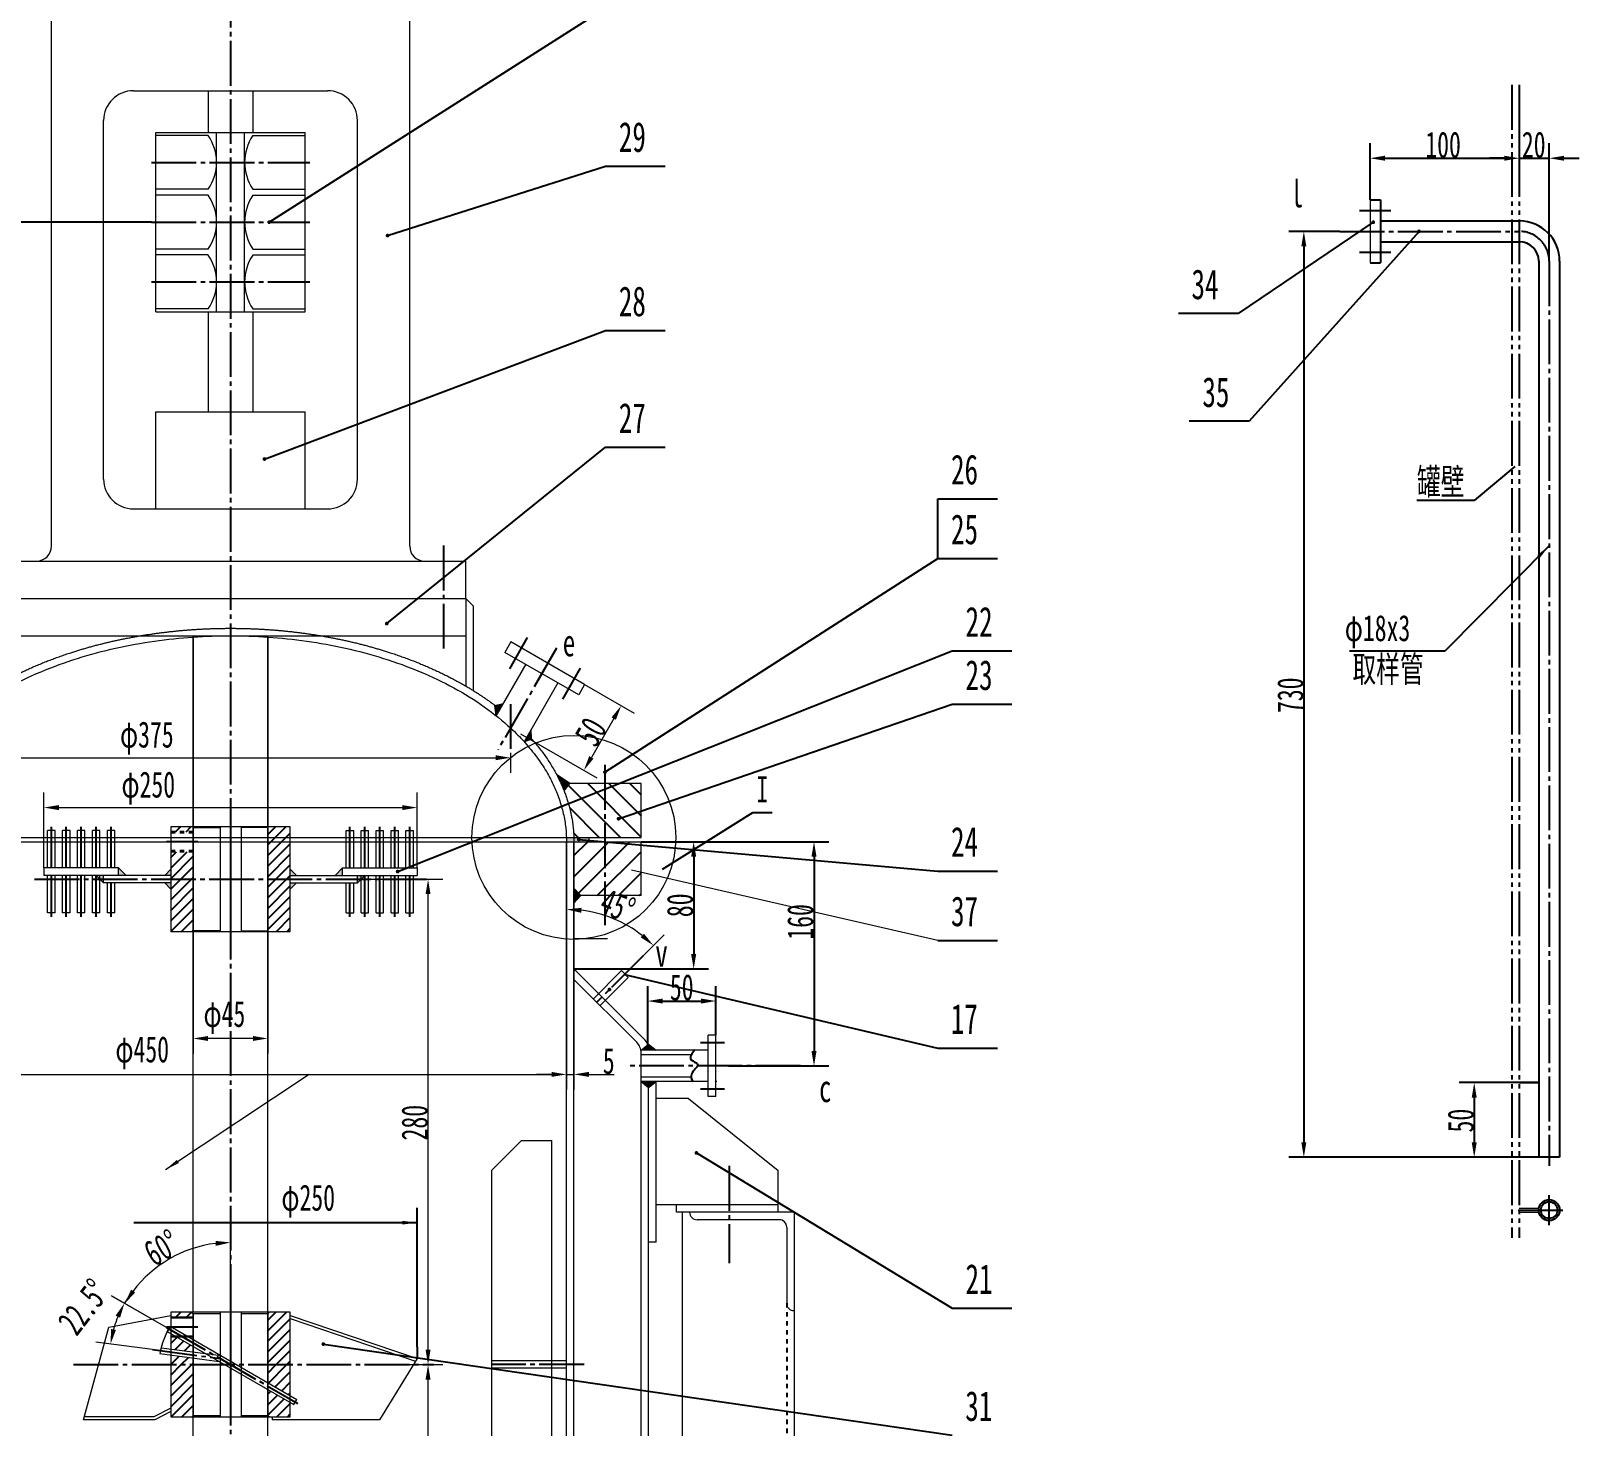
# Model space of a CAD drawing. Header units: millimetres. Extents: x 8887 to 11857, y -2175 to 2030.
# Drawn here: x 9810 to 10847, y 125 to 1059 of the extents above; entities that cross this region are included whole.
import ezdxf

# ---------------------------------------------------------------- set-up
doc = ezdxf.new("R2010")
doc.units = ezdxf.units.MM
for name, pattern in [('EB_DASH', [6, 3, -3]), ('EB_DASHDOT', [39, 30, -3, 3, -3]), ('EB_DASHDOTDOT', [45, 30, -3, 3, -3, 3, -3])]:
    doc.linetypes.add(name, pattern=pattern)
doc.layers.get('0').update_dxf_attribs({"lineweight": 0})
doc.layers.get('Defpoints').update_dxf_attribs({"lineweight": 0})
for name, color, linetype, lineweight in [('CAXA0', 7, 'Continuous', 70), ('CAXA4', 3, 'Continuous', 25), ('CAXAEB0', 7, 'Continuous', 70), ('CAXA中心线层', 1, 'EB_DASHDOT', 25), ('CAXA尺寸线层', 3, 'Continuous', 18), ('CAXA细实线层', 7, 'Continuous', 18), ('CAXA虚线层', 6, 'EB_DASH', 25)]:
    doc.layers.add(name, color=color, linetype=linetype, lineweight=lineweight)
doc.styles.add('UserTxtStyle6', font='SIMFANG.TTF', dxfattribs={"width": 0.667})
doc.styles.add('标准', font='SIMFANG.TTF', dxfattribs={"width": 0.667})
doc.dimstyles.new('标准', dxfattribs={"dimscale": 5, "dimtxt": 3.5, "dimasz": 2, "dimexe": 2, "dimexo": 0, "dimgap": 0.065, "dimtad": 1, "dimdec": 1, "dimdsep": 46, "dimtxsty": '标准', "dimcen": 0, "dimdle": 3, "dimadec": 4, "dimazin": 2, "dimtfac": 1, "dimtdec": 3, "dimtmove": 0, "dimatfit": 3, "dimldrblk": 'NONE', "dimfxl": 0, "dimtolj": 1, "dimtzin": 0, "dimarcsym": 0})

# ---------------------------------------------------------------- blocks, each defined once
blk = doc.blocks.new('*D163')
at = {"layer": 'CAXA4', "color": 0, "linetype": 'Continuous', "lineweight": -2}
for p, q in [((10223.3, 380), (10223.3, 419.4)), ((10268.8, 386.5), (10268.8, 419.4)), ((10233.3, 409.4), (10258.8, 409.4))]:
    blk.add_line(p, q, dxfattribs=at)
at = {"layer": 'CAXA4', "color": 0, "linetype": 'Continuous'}
for points in [[(10233.3, 411.1), (10233.3, 407.7), (10223.3, 409.4)], [(10258.8, 411.1), (10258.8, 407.7), (10268.8, 409.4)]]:
    blk.add_solid(points, dxfattribs=at)
at = {"layer": 'Defpoints', "color": 0, "linetype": 'Continuous'}
for p in [(10268.8, 409.4), (10268.8, 386.5), (10223.3, 380)]:
    blk.add_point(p, dxfattribs=at)
at = {"layer": 'CAXA4', "color": 0, "linetype": 'Continuous', "lineweight": 18, "insert": (10246, 418.5), "char_height": 17.5, "attachment_point": 5, "style": '标准'}
blk.add_mtext('\\A1;\\fFangSong_GB2312;50', dxfattribs=at)
blk = doc.blocks.new('_None')
blk = doc.blocks.new('*D164')
at = {"layer": 'CAXA4', "color": 0, "linetype": 'Continuous', "lineweight": -2}
for p, q in [((10218.8, 516), (10344.6, 516)), ((10334.6, 506), (10334.6, 376)), ((10277.4, 366), (10344.6, 366))]:
    blk.add_line(p, q, dxfattribs=at)
at = {"layer": 'CAXA4', "color": 0, "linetype": 'Continuous'}
for points in [[(10332.9, 506), (10336.3, 506), (10334.6, 516)], [(10332.9, 376), (10336.3, 376), (10334.6, 366)]]:
    blk.add_solid(points, dxfattribs=at)
at = {"layer": 'Defpoints', "color": 0, "linetype": 'Continuous'}
for p in [(10218.8, 516), (10277.4, 366), (10334.6, 366)]:
    blk.add_point(p, dxfattribs=at)
at = {"layer": 'CAXA4', "color": 0, "linetype": 'Continuous', "lineweight": 18, "insert": (10325.5, 462.4), "char_height": 17.5, "attachment_point": 5, "rotation": 90, "style": '标准'}
blk.add_mtext('\\A1;{\\fFangSong_GB2312|b0|i0|c134|p49;160}', dxfattribs=at)
blk = doc.blocks.new('*D165')
at = {"layer": 'CAXA4', "color": 0, "linetype": 'Continuous', "lineweight": -2}
for p, q in [((10218.8, 516), (10264, 516)), ((10254, 506), (10254, 440.9)), ((10173.8, 430.9), (10264, 430.9))]:
    blk.add_line(p, q, dxfattribs=at)
at = {"layer": 'CAXA4', "color": 0, "linetype": 'Continuous'}
for points in [[(10252.3, 506), (10255.7, 506), (10254, 516)], [(10252.3, 440.9), (10255.7, 440.9), (10254, 430.9)]]:
    blk.add_solid(points, dxfattribs=at)
at = {"layer": 'Defpoints', "color": 0, "linetype": 'Continuous'}
for p in [(10218.8, 516), (10173.8, 430.9), (10254, 430.9)]:
    blk.add_point(p, dxfattribs=at)
at = {"layer": 'CAXA4', "color": 0, "linetype": 'Continuous', "lineweight": 18, "insert": (10244.9, 473.5), "char_height": 17.5, "attachment_point": 5, "rotation": 90, "style": '标准'}
blk.add_mtext('\\A1;{\\fFangSong_GB2312|b0|i0|c134|p49;80}', dxfattribs=at)

msp = doc.modelspace()

# ---------------------------------------------------------------- hatches: boundary and pattern name
at = {"layer": 'CAXA0', "linetype": 'Continuous', "lineweight": 25}
msp.add_hatch(color=0, dxfattribs=at).paths.add_polyline_path([(10198.83, 417.14), (10198.82, 417.33), (10198.77, 417.53), (10198.7, 417.71), (10198.59, 417.87), (10198.47, 418.02), (10198.32, 418.15), (10198.15, 418.25), (10197.97, 418.33), (10197.78, 418.37), (10197.58, 418.39), (10197.39, 418.37), (10197.2, 418.33), (10197.02, 418.25), (10196.85, 418.15), (10196.7, 418.02), (10196.57, 417.87), (10196.47, 417.71), (10196.39, 417.53), (10196.35, 417.33), (10196.33, 417.14), (10196.35, 416.94), (10196.39, 416.75), (10196.47, 416.57), (10196.57, 416.4), (10196.7, 416.26), (10196.85, 416.13), (10197.02, 416.03), (10197.2, 415.95), (10197.39, 415.9), (10197.58, 415.89), (10197.78, 415.9), (10197.97, 415.95), (10198.15, 416.03), (10198.32, 416.13), (10198.47, 416.26), (10198.59, 416.4), (10198.7, 416.57), (10198.77, 416.75), (10198.82, 416.94)], flags=0)
at = {"layer": 'CAXAEB0', "linetype": 'Continuous', "lineweight": 25}
for color, points in [(0, [(9970.93, 930.93), (9970.91, 931.13), (9970.87, 931.32), (9970.79, 931.5), (9970.69, 931.67), (9970.56, 931.81), (9970.41, 931.94), (9970.24, 932.04), (9970.06, 932.12), (9969.87, 932.17), (9969.68, 932.18), (9969.48, 932.17), (9969.29, 932.12), (9969.11, 932.04), (9968.94, 931.94), (9968.79, 931.81), (9968.66, 931.67), (9968.56, 931.5), (9968.49, 931.32), (9968.44, 931.13), (9968.43, 930.93), (9968.44, 930.73), (9968.49, 930.54), (9968.56, 930.36), (9968.66, 930.2), (9968.79, 930.05), (9968.94, 929.92), (9969.11, 929.82), (9969.29, 929.74), (9969.48, 929.7), (9969.68, 929.68), (9969.87, 929.7), (9970.06, 929.74), (9970.24, 929.82), (9970.41, 929.92), (9970.56, 930.05), (9970.69, 930.2), (9970.79, 930.36), (9970.87, 930.54), (9970.91, 930.73)]), (0, [(10050.23, 921.92), (10050.22, 922.12), (10050.17, 922.31), (10050.1, 922.49), (10049.99, 922.66), (10049.87, 922.81), (10049.72, 922.94), (10049.55, 923.04), (10049.37, 923.11), (10049.18, 923.16), (10048.98, 923.17), (10048.79, 923.16), (10048.6, 923.11), (10048.41, 923.04), (10048.25, 922.94), (10048.1, 922.81), (10047.97, 922.66), (10047.87, 922.49), (10047.79, 922.31), (10047.75, 922.12), (10047.73, 921.92), (10047.75, 921.73), (10047.79, 921.54), (10047.87, 921.36), (10047.97, 921.19), (10048.1, 921.04), (10048.25, 920.91), (10048.41, 920.81), (10048.6, 920.74), (10048.79, 920.69), (10048.98, 920.67), (10049.18, 920.69), (10049.37, 920.74), (10049.55, 920.81), (10049.72, 920.91), (10049.87, 921.04), (10049.99, 921.19), (10050.1, 921.36), (10050.17, 921.54), (10050.22, 921.73)]), (0, [(10710.43, 930.89), (10710.42, 931.08), (10710.37, 931.27), (10710.3, 931.45), (10710.19, 931.62), (10710.07, 931.77), (10709.92, 931.9), (10709.75, 932), (10709.57, 932.07), (10709.38, 932.12), (10709.18, 932.14), (10708.99, 932.12), (10708.8, 932.07), (10708.62, 932), (10708.45, 931.9), (10708.3, 931.77), (10708.17, 931.62), (10708.07, 931.45), (10707.99, 931.27), (10707.95, 931.08), (10707.93, 930.89), (10707.95, 930.69), (10707.99, 930.5), (10708.07, 930.32), (10708.17, 930.15), (10708.3, 930), (10708.45, 929.87), (10708.62, 929.77), (10708.8, 929.7), (10708.99, 929.65), (10709.18, 929.64), (10709.38, 929.65), (10709.57, 929.7), (10709.75, 929.77), (10709.92, 929.87), (10710.07, 930), (10710.19, 930.15), (10710.3, 930.32), (10710.37, 930.5), (10710.42, 930.69)]), (0, [(10741.08, 924.77), (10741.06, 924.97), (10741.02, 925.16), (10740.94, 925.34), (10740.84, 925.51), (10740.71, 925.66), (10740.56, 925.78), (10740.4, 925.88), (10740.22, 925.96), (10740.03, 926.01), (10739.83, 926.02), (10739.63, 926.01), (10739.44, 925.96), (10739.26, 925.88), (10739.09, 925.78), (10738.95, 925.66), (10738.82, 925.51), (10738.72, 925.34), (10738.64, 925.16), (10738.59, 924.97), (10738.58, 924.77), (10738.59, 924.58), (10738.64, 924.38), (10738.72, 924.2), (10738.82, 924.04), (10738.95, 923.89), (10739.09, 923.76), (10739.26, 923.66), (10739.44, 923.58), (10739.63, 923.54), (10739.83, 923.52), (10740.03, 923.54), (10740.22, 923.58), (10740.4, 923.66), (10740.56, 923.76), (10740.71, 923.89), (10740.84, 924.04), (10740.94, 924.2), (10741.02, 924.38), (10741.06, 924.58)]), (0, [(9967.76, 772.32), (9967.74, 772.52), (9967.7, 772.71), (9967.62, 772.89), (9967.52, 773.06), (9967.39, 773.21), (9967.24, 773.34), (9967.08, 773.44), (9966.9, 773.51), (9966.71, 773.56), (9966.51, 773.57), (9966.31, 773.56), (9966.12, 773.51), (9965.94, 773.44), (9965.77, 773.34), (9965.63, 773.21), (9965.5, 773.06), (9965.4, 772.89), (9965.32, 772.71), (9965.27, 772.52), (9965.26, 772.32), (9965.27, 772.13), (9965.32, 771.94), (9965.4, 771.76), (9965.5, 771.59), (9965.63, 771.44), (9965.77, 771.31), (9965.94, 771.21), (9966.12, 771.13), (9966.31, 771.09), (9966.51, 771.07), (9966.71, 771.09), (9966.9, 771.13), (9967.08, 771.21), (9967.24, 771.31), (9967.39, 771.44), (9967.52, 771.59), (9967.62, 771.76), (9967.7, 771.94), (9967.74, 772.13)]), (0, [(10049.69, 662.14), (10049.68, 662.33), (10049.63, 662.52), (10049.55, 662.7), (10049.45, 662.87), (10049.32, 663.02), (10049.18, 663.15), (10049.01, 663.25), (10048.83, 663.33), (10048.64, 663.37), (10048.44, 663.39), (10048.25, 663.37), (10048.05, 663.33), (10047.87, 663.25), (10047.71, 663.15), (10047.56, 663.02), (10047.43, 662.87), (10047.33, 662.7), (10047.25, 662.52), (10047.21, 662.33), (10047.19, 662.14), (10047.21, 661.94), (10047.25, 661.75), (10047.33, 661.57), (10047.43, 661.4), (10047.56, 661.25), (10047.71, 661.13), (10047.87, 661.02), (10048.05, 660.95), (10048.25, 660.9), (10048.44, 660.89), (10048.64, 660.9), (10048.83, 660.95), (10049.01, 661.02), (10049.18, 661.13), (10049.32, 661.25), (10049.45, 661.4), (10049.55, 661.57), (10049.63, 661.75), (10049.68, 661.94)]), (256, [(10121.64, 600.52), (10120.9, 607.4), (10124.17, 604.89)]), (256, [(10143.05, 587.6), (10145.42, 584.99), (10145.09, 591.13)]), (256, [(10145.42, 584.99), (10140.43, 583.06), (10143.05, 587.6)]), (0, [(10195.83, 562.65), (10195.82, 562.85), (10195.77, 563.04), (10195.7, 563.22), (10195.6, 563.39), (10195.47, 563.53), (10195.32, 563.66), (10195.15, 563.76), (10194.97, 563.84), (10194.78, 563.89), (10194.58, 563.9), (10194.39, 563.89), (10194.2, 563.84), (10194.02, 563.76), (10193.85, 563.66), (10193.7, 563.53), (10193.57, 563.39), (10193.47, 563.22), (10193.4, 563.04), (10193.35, 562.85), (10193.33, 562.65), (10193.35, 562.46), (10193.4, 562.26), (10193.47, 562.08), (10193.57, 561.92), (10193.7, 561.77), (10193.85, 561.64), (10194.02, 561.54), (10194.2, 561.46), (10194.39, 561.42), (10194.58, 561.4), (10194.78, 561.42), (10194.97, 561.46), (10195.15, 561.54), (10195.32, 561.64), (10195.47, 561.77), (10195.6, 561.92), (10195.7, 562.08), (10195.77, 562.26), (10195.82, 562.46)]), (0, [(10204.94, 531.49), (10204.93, 531.69), (10204.88, 531.88), (10204.81, 532.06), (10204.7, 532.23), (10204.58, 532.38), (10204.43, 532.5), (10204.26, 532.61), (10204.08, 532.68), (10203.89, 532.73), (10203.69, 532.74), (10203.5, 532.73), (10203.31, 532.68), (10203.13, 532.61), (10202.96, 532.5), (10202.81, 532.38), (10202.68, 532.23), (10202.58, 532.06), (10202.5, 531.88), (10202.46, 531.69), (10202.44, 531.49), (10202.46, 531.3), (10202.5, 531.11), (10202.58, 530.93), (10202.68, 530.76), (10202.81, 530.61), (10202.96, 530.48), (10203.13, 530.38), (10203.31, 530.3), (10203.5, 530.26), (10203.69, 530.24), (10203.89, 530.26), (10204.08, 530.3), (10204.26, 530.38), (10204.43, 530.48), (10204.58, 530.61), (10204.7, 530.76), (10204.81, 530.93), (10204.88, 531.11), (10204.93, 531.3)]), (256, [(10183.81, 515.98), (10173.81, 515.98), (10168.97, 515.98), (10168.96, 516), (10168.95, 516.03), (10168.94, 516.06), (10168.92, 516.08), (10168.89, 516.1), (10168.87, 516.11), (10168.84, 516.12), (10168.81, 516.12), (10168.76, 518.81), (10168.78, 518.82), (10168.8, 518.84), (10168.82, 518.86), (10168.83, 518.88), (10168.84, 518.9), (10168.85, 518.92), (10168.85, 518.95), (10168.85, 518.98), (10173.76, 518.98), (10183.81, 518.98)]), (0, [(10178.3, 517.63), (10178.29, 517.82), (10178.24, 518.01), (10178.17, 518.2), (10178.07, 518.36), (10177.94, 518.51), (10177.79, 518.64), (10177.62, 518.74), (10177.44, 518.82), (10177.25, 518.86), (10177.05, 518.88), (10176.86, 518.86), (10176.67, 518.82), (10176.49, 518.74), (10176.32, 518.64), (10176.17, 518.51), (10176.04, 518.36), (10175.94, 518.2), (10175.87, 518.01), (10175.82, 517.82), (10175.8, 517.63), (10175.82, 517.43), (10175.87, 517.24), (10175.94, 517.06), (10176.04, 516.89), (10176.17, 516.74), (10176.32, 516.62), (10176.49, 516.51), (10176.67, 516.44), (10176.86, 516.39), (10177.05, 516.38), (10177.25, 516.39), (10177.44, 516.44), (10177.62, 516.51), (10177.79, 516.62), (10177.94, 516.74), (10178.07, 516.89), (10178.17, 517.06), (10178.24, 517.24), (10178.29, 517.43)]), (0, [(10056.99, 496.1), (10056.97, 496.3), (10056.93, 496.49), (10056.85, 496.67), (10056.75, 496.84), (10056.62, 496.99), (10056.47, 497.11), (10056.31, 497.22), (10056.12, 497.29), (10055.93, 497.34), (10055.74, 497.35), (10055.54, 497.34), (10055.35, 497.29), (10055.17, 497.22), (10055, 497.11), (10054.85, 496.99), (10054.73, 496.84), (10054.62, 496.67), (10054.55, 496.49), (10054.5, 496.3), (10054.49, 496.1), (10054.5, 495.91), (10054.55, 495.72), (10054.62, 495.53), (10054.73, 495.37), (10054.85, 495.22), (10055, 495.09), (10055.17, 494.99), (10055.35, 494.91), (10055.54, 494.87), (10055.74, 494.85), (10055.93, 494.87), (10056.12, 494.91), (10056.31, 494.99), (10056.47, 495.09), (10056.62, 495.22), (10056.75, 495.37), (10056.85, 495.53), (10056.93, 495.72), (10056.97, 495.91)]), (0, [(9900.17, 296.46), (9907.82, 303.02), (9909.2, 300.93)]), (0, [(10257.12, 307.72), (10257.1, 307.92), (10257.06, 308.11), (10256.98, 308.29), (10256.88, 308.46), (10256.75, 308.61), (10256.6, 308.73), (10256.44, 308.84), (10256.25, 308.91), (10256.06, 308.96), (10255.87, 308.97), (10255.67, 308.96), (10255.48, 308.91), (10255.3, 308.84), (10255.13, 308.73), (10254.98, 308.61), (10254.86, 308.46), (10254.75, 308.29), (10254.68, 308.11), (10254.63, 307.92), (10254.62, 307.72), (10254.63, 307.53), (10254.68, 307.34), (10254.75, 307.16), (10254.86, 306.99), (10254.98, 306.84), (10255.13, 306.71), (10255.3, 306.61), (10255.48, 306.53), (10255.67, 306.49), (10255.87, 306.47), (10256.06, 306.49), (10256.25, 306.53), (10256.44, 306.61), (10256.6, 306.71), (10256.75, 306.84), (10256.88, 306.99), (10256.98, 307.16), (10257.06, 307.34), (10257.1, 307.53)]), (0, [(10007.21, 179.72), (10007.2, 179.92), (10007.15, 180.11), (10007.08, 180.29), (10006.97, 180.46), (10006.85, 180.61), (10006.7, 180.73), (10006.53, 180.84), (10006.35, 180.91), (10006.16, 180.96), (10005.96, 180.97), (10005.77, 180.96), (10005.58, 180.91), (10005.4, 180.84), (10005.23, 180.73), (10005.08, 180.61), (10004.95, 180.46), (10004.85, 180.29), (10004.77, 180.11), (10004.73, 179.92), (10004.71, 179.72), (10004.73, 179.53), (10004.77, 179.34), (10004.85, 179.16), (10004.95, 178.99), (10005.08, 178.84), (10005.23, 178.71), (10005.4, 178.61), (10005.58, 178.53), (10005.77, 178.49), (10005.96, 178.47), (10006.16, 178.49), (10006.35, 178.53), (10006.53, 178.61), (10006.7, 178.71), (10006.85, 178.84), (10006.97, 178.99), (10007.08, 179.16), (10007.15, 179.34), (10007.2, 179.53)])]:
    msp.add_hatch(color=color, dxfattribs=at).paths.add_polyline_path(points, flags=0)
h = msp.add_hatch(color=256, dxfattribs=at)
h.paths.add_polyline_path([(10120.9, 607.4), (10124.17, 604.89), (10126.31, 608.6)], flags=0)
h.paths.add_polyline_path([(10121.64, 600.52), (10120.9, 607.4), (10124.17, 604.89)], flags=0)
h = msp.add_hatch(color=256, dxfattribs=at)
h.paths.add_polyline_path([(10171.16, 554.98), (10165.15, 554.98), (10164.66, 556.06), (10162.13, 561.13)], flags=0)
h.paths.add_polyline_path([(10165.15, 554.98), (10167.22, 550.08), (10171.16, 554.98)], flags=0)
h = msp.add_hatch(color=256, dxfattribs=at)
h.paths.add_polyline_path([(9873.81, 493.51), (9868.81, 493.51), (9868.81, 498.51)], flags=0)
h.paths.add_polyline_path([(9858.81, 488.51), (9856.31, 491.01), (9858.81, 491.01)], flags=0)
h.paths.add_polyline_path([(9858.81, 491.01), (9856.31, 491.01), (9856.31, 493.51), (9858.81, 493.51)], flags=0)
h.paths.add_polyline_path([(9856.31, 491.01), (9853.81, 493.51), (9856.31, 493.51)], flags=0)
h = msp.add_hatch(color=256, dxfattribs=at)
h.paths.add_polyline_path([(10013.81, 493.51), (10018.81, 493.51), (10018.81, 498.51)], flags=0)
h.paths.add_polyline_path([(10028.81, 488.51), (10031.31, 491.01), (10028.81, 491.01)], flags=0)
h.paths.add_polyline_path([(10028.81, 491.01), (10031.31, 491.01), (10031.31, 493.51), (10028.81, 493.51)], flags=0)
h.paths.add_polyline_path([(10031.31, 491.01), (10033.81, 493.51), (10031.31, 493.51)], flags=0)
h = msp.add_hatch(color=256, dxfattribs=at)
h.paths.add_polyline_path([(9903.81, 493.51), (9899.71, 493.51), (9903.81, 497.61)], flags=0)
h.paths.add_polyline_path([(9903.81, 484.42), (9899.71, 488.51), (9903.81, 488.51)], flags=0)
h = msp.add_hatch(color=256, dxfattribs=at)
h.paths.add_polyline_path([(9983.81, 493.51), (9987.9, 493.51), (9983.81, 497.61)], flags=0)
h.paths.add_polyline_path([(9983.81, 484.42), (9987.9, 488.51), (9983.81, 488.51)], flags=0)
h = msp.add_hatch(color=256, dxfattribs=at)
h.paths.add_polyline_path([(10178.38, 479.98), (10173.81, 479.98), (10173.81, 484.92)], flags=0)
h.paths.add_polyline_path([(10173.81, 475.03), (10173.81, 479.98), (10178.38, 479.98)], flags=0)
h = msp.add_hatch(color=256, dxfattribs=at)
h.paths.add_polyline_path([(10218.81, 376.48), (10223.81, 376.48), (10223.81, 380.42)], flags=0)
h.paths.add_polyline_path([(10223.81, 376.48), (10228.81, 376.48), (10223.81, 380.42)], flags=0)
h = msp.add_hatch(color=256, dxfattribs=at)
h.paths.add_polyline_path([(10218.81, 355.48), (10223.81, 355.48), (10223.81, 351.53)], flags=0)
h.paths.add_polyline_path([(10223.81, 355.48), (10228.81, 355.48), (10223.81, 351.53)], flags=0)
at = {"layer": 'CAXA尺寸线层', "linetype": 'Continuous', "lineweight": 25}
for points in [[(10827.02, 714.25), (10819.09, 708.03), (10820.86, 706.27)], [(10068.82, 260.99), (10058.82, 262.24), (10058.82, 259.74)]]:
    msp.add_hatch(color=0, dxfattribs=at).paths.add_polyline_path(points, flags=0)

# ---------------------------------------------------------------- linework, layer by layer
msp.add_line((10417.45, 449.96), (10212.44, 496.99))
at = {"layer": 'CAXA0', "color": 0, "linetype": 'Continuous', "lineweight": 25}
for p, q in [((10168.91, 554.98), (10204.91, 518.98)), ((10183.05, 554.98), (10218.81, 519.21)), ((10197.19, 554.98), (10218.81, 533.36)), ((10211.33, 554.98), (10218.81, 547.5)), ((10170.82, 538.92), (10190.76, 518.98)), ((9906.93, 522.72), (9910.22, 526.01)), ((9914, 522.72), (9917.29, 526.01)), ((9968.81, 513.89), (9980.93, 526.01)), ((9968.81, 520.96), (9973.86, 526.01)), ((9968.81, 506.82), (9983.81, 521.82)), ((10173.58, 522.02), (10176.62, 518.98)), ((9903.81, 498.39), (9914.73, 509.3)), ((9903.81, 505.46), (9907.65, 509.3)), ((9968.81, 499.75), (9983.81, 514.75)), ((10173.81, 492.61), (10197.17, 515.98)), ((10173.81, 506.76), (10183.03, 515.98)), ((10176.91, 481.57), (10211.31, 515.98)), ((10189.45, 479.98), (10218.81, 509.33)), ((9903.81, 491.32), (9918.81, 506.32)), ((9910.58, 491.01), (9918.81, 499.24)), ((9968.81, 492.68), (9983.81, 507.68)), ((9974.22, 491.01), (9983.81, 500.6)), ((9903.81, 477.17), (9917.65, 491.01)), ((9903.81, 484.24), (9910.58, 491.01)), ((9917.65, 491.01), (9918.81, 492.17)), ((9968.81, 485.6), (9974.22, 491.01)), ((9968.81, 478.53), (9981.29, 491.01)), ((9981.29, 491.01), (9983.81, 493.53)), ((10203.6, 479.98), (10218.81, 495.19)), ((9903.81, 470.1), (9918.81, 485.1)), ((9903.81, 463.03), (9918.81, 478.03)), ((9968.81, 471.46), (9983.81, 486.46)), ((9968.81, 464.39), (9983.81, 479.39)), ((10217.74, 479.98), (10218.81, 481.05)), ((9903.86, 456.01), (9918.81, 470.96)), ((9968.81, 457.32), (9983.81, 472.32)), ((9910.93, 456.01), (9918.81, 463.89)), ((9918, 456.01), (9918.81, 456.82)), ((9974.57, 456.01), (9983.81, 465.25)), ((9981.64, 456.01), (9983.81, 458.18)), ((10207.58, 427.14), (10417.45, 377.89)), ((10417.45, 377.89), (10457.45, 377.89)), ((9907.13, 197.65), (9910.47, 200.99)), ((9914.2, 197.65), (9917.54, 200.99)), ((9968.82, 188.63), (9981.18, 200.99)), ((9968.82, 195.7), (9974.11, 200.99)), ((9968.82, 181.56), (9983.82, 196.56)), ((9968.82, 174.49), (9983.82, 189.49)), ((9903.82, 180.2), (9907.95, 184.33)), ((9906.7, 176.01), (9912.47, 181.78)), ((9912.95, 175.19), (9916.95, 179.19)), ((9968.82, 167.42), (9983.82, 182.42)), ((9903.82, 166.06), (9909.39, 171.62)), ((9903.82, 158.98), (9910.82, 165.99)), ((9903.82, 151.91), (9917.89, 165.99)), ((9910.82, 165.99), (9915.64, 170.8)), ((9917.89, 165.99), (9918.82, 166.91)), ((9968.82, 160.34), (9974.46, 165.99)), ((9969.19, 153.65), (9981.53, 165.99)), ((9974.46, 165.99), (9983.82, 175.34)), ((9981.53, 165.99), (9983.82, 168.27)), ((9903.82, 144.84), (9918.82, 159.84)), ((9973.68, 151.06), (9983.82, 161.2)), ((9903.82, 137.77), (9918.82, 152.77)), ((9904.11, 130.99), (9918.82, 145.7)), ((9968.82, 146.2), (9970.75, 148.13)), ((9968.82, 139.13), (9975.23, 145.54)), ((9978.16, 148.47), (9983.82, 154.13)), ((9982.64, 145.88), (9983.82, 147.06)), ((9911.18, 130.99), (9918.82, 138.63)), ((9968.82, 132.06), (9979.71, 142.96)), ((9974.82, 130.99), (9983.82, 139.99)), ((9981.89, 130.99), (9983.82, 132.92))]:
    msp.add_line(p, q, dxfattribs=at)
at = {"layer": 'CAXA0', "linetype": 'Continuous', "lineweight": 18}
for p, q in [((10173.81, 430.95), (10220.88, 383.88)), ((10173.81, 423.88), (10215.88, 381.8))]:
    msp.add_line(p, q, dxfattribs=at)
msp.add_arc((10208.81, 374.73), 10, 0, 45, dxfattribs=at)
at = {"layer": 'CAXAEB0', "linetype": 'Continuous', "lineweight": 18}
for p, q in [((10063.81, 713.93), (10063.81, 1328.93)), ((9823.81, 713.93), (9823.81, 1318.93)), ((9878.81, 1018.93), (10008.81, 1018.93)), ((9928.81, 1018.93), (9928.81, 990.93)), ((9958.81, 1018.93), (9958.81, 990.93)), ((9858.81, 758.93), (9858.81, 998.93)), ((10028.81, 758.93), (10028.81, 998.93)), ((9893.81, 990.93), (9993.81, 990.93)), ((9893.81, 870.93), (9893.81, 990.93)), ((9893.81, 870.93), (9893.81, 990.93)), ((9928.81, 988.93), (9893.81, 988.93)), ((9934.42, 870.93), (9934.42, 990.93)), ((9953.2, 870.93), (9953.2, 990.93)), ((9958.81, 988.93), (9993.81, 988.93)), ((9993.81, 870.93), (9993.81, 990.93)), ((9928.81, 952.93), (9893.81, 952.93)), ((9928.81, 948.93), (9893.81, 948.93)), ((9958.81, 952.93), (9993.81, 952.93)), ((9958.81, 948.93), (9993.81, 948.93)), ((10707.02, 945.77), (10707.02, 903.77)), ((9928.81, 912.93), (9893.81, 912.93)), ((9958.81, 912.93), (9993.81, 912.93)), ((9928.81, 908.93), (9893.81, 908.93)), ((9958.81, 908.93), (9993.81, 908.93)), ((9928.81, 872.93), (9893.81, 872.93)), ((9958.81, 872.93), (9993.81, 872.93)), ((9893.81, 870.93), (9993.81, 870.93)), ((9928.81, 870.93), (9928.81, 803.93)), ((9958.81, 870.93), (9958.81, 803.93)), ((9893.81, 803.93), (9993.81, 803.93)), ((9893.81, 738.93), (9893.81, 803.93)), ((9993.81, 738.93), (9993.81, 803.93)), ((9878.81, 738.93), (10008.81, 738.93)), ((9786.31, 703.93), (10101.31, 703.93)), ((10101.31, 678.93), (10101.31, 703.93)), ((9786.31, 678.93), (10101.31, 678.93)), ((10101.31, 678.93), (10106.31, 673.93)), ((10101.31, 678.93), (10101.31, 620.29)), ((10106.31, 673.93), (10106.31, 617.29)), ((9786.31, 653.93), (10101.31, 653.93)), ((9918.81, -218.52), (9918.81, 653.98)), ((9968.81, -218.52), (9968.81, 653.12)), ((10131.63, 649.81), (10127.63, 642.88)), ((10176.99, 614.38), (10127.63, 642.88)), ((10180.99, 621.31), (10131.63, 649.81)), ((10141.48, 634.88), (10121.64, 600.52)), ((10163.13, 622.38), (10140.43, 583.06)), ((10180.99, 621.31), (10176.99, 614.38)), ((10120.9, 607.4), (10126.31, 608.6)), ((10121.64, 600.52), (10120.9, 607.4)), ((10145.42, 584.99), (10145.09, 591.13)), ((10140.43, 583.06), (10145.42, 584.99)), ((10171.16, 554.98), (10162.13, 561.13)), ((10218.81, 554.98), (10165.15, 554.98)), ((10167.22, 550.08), (10171.16, 554.98)), ((10218.81, 518.98), (10218.81, 554.98)), ((9668.81, 518.98), (10218.81, 518.98)), ((9826.31, 523.51), (9821.31, 523.51)), ((9821.31, 498.51), (9821.31, 523.51)), ((9826.31, 498.51), (9826.31, 523.51)), ((9836.31, 523.51), (9831.31, 523.51)), ((9831.31, 498.51), (9831.31, 523.51)), ((9836.31, 498.51), (9836.31, 523.51)), ((9846.31, 523.51), (9841.31, 523.51)), ((9841.31, 498.51), (9841.31, 523.51)), ((9846.31, 498.51), (9846.31, 523.51)), ((9856.31, 523.51), (9851.31, 523.51)), ((9851.31, 498.51), (9851.31, 523.51)), ((9856.31, 498.51), (9856.31, 523.51)), ((9866.31, 523.51), (9861.31, 523.51)), ((9861.31, 498.51), (9861.31, 523.51)), ((9866.31, 498.51), (9866.31, 523.51)), ((9983.81, 526.01), (9903.81, 526.01)), ((9903.81, 526.01), (9903.81, 456.01)), ((9918.81, 525.51), (9918.31, 526.01)), ((9918.81, 525.51), (9936.81, 525.51)), ((9918.81, 525.51), (9918.81, 456.51)), ((9936.81, 526.01), (9936.81, 456.01)), ((9950.81, 526.01), (9950.81, 456.01)), ((9968.81, 525.51), (9950.81, 525.51)), ((9968.81, 525.51), (9969.31, 526.01)), ((9968.81, 525.51), (9968.81, 456.51)), ((9983.81, 456.01), (9983.81, 526.01)), ((10021.31, 523.51), (10026.31, 523.51)), ((10021.31, 498.51), (10021.31, 523.51)), ((10026.31, 498.51), (10026.31, 523.51)), ((10031.31, 523.51), (10036.31, 523.51)), ((10031.31, 498.51), (10031.31, 523.51)), ((10036.31, 498.51), (10036.31, 523.51)), ((10041.31, 523.51), (10046.31, 523.51)), ((10041.31, 498.51), (10041.31, 523.51)), ((10046.31, 498.51), (10046.31, 523.51)), ((10051.31, 523.51), (10056.31, 523.51)), ((10051.31, 498.51), (10051.31, 523.51)), ((10056.31, 498.51), (10056.31, 523.51)), ((10061.31, 523.51), (10066.31, 523.51)), ((10061.31, 498.51), (10061.31, 523.51)), ((10066.31, 498.51), (10066.31, 523.51)), ((10183.81, 518.98), (10183.81, 515.98)), ((9668.81, 515.98), (10218.81, 515.98)), ((10168.81, -184.02), (10168.81, 515.98)), ((10173.81, -66.69), (10173.81, 515.98)), ((10218.81, 479.98), (10218.81, 515.98)), ((9868.81, 498.51), (9818.81, 498.51)), ((9818.81, 498.51), (9818.81, 493.51)), ((9868.81, 493.51), (9868.81, 498.51)), ((9873.81, 493.51), (9868.81, 498.51)), ((10013.81, 493.51), (10018.81, 498.51)), ((10018.81, 493.51), (10018.81, 498.51)), ((10018.81, 498.51), (10068.81, 498.51)), ((10068.81, 498.51), (10068.81, 493.51)), ((9903.81, 493.51), (9818.81, 493.51)), ((9821.31, 468.51), (9821.31, 493.51)), ((9826.31, 468.51), (9826.31, 493.51)), ((9831.31, 468.51), (9831.31, 493.51)), ((9836.31, 468.51), (9836.31, 493.51)), ((9841.31, 468.51), (9841.31, 493.51)), ((9846.31, 468.51), (9846.31, 493.51)), ((9851.31, 468.51), (9851.31, 493.51)), ((9858.81, 488.51), (9853.81, 493.51)), ((9856.31, 468.51), (9856.31, 493.51)), ((9858.81, 488.51), (9858.81, 493.51)), ((9903.81, 488.51), (9858.81, 488.51)), ((9861.31, 468.51), (9861.31, 488.51)), ((9866.31, 468.51), (9866.31, 488.51)), ((9903.81, 497.61), (9899.71, 493.51)), ((9903.81, 484.42), (9899.71, 488.51)), ((9983.81, 497.61), (9987.9, 493.51)), ((9983.81, 493.51), (10068.81, 493.51)), ((9983.81, 488.51), (10028.81, 488.51)), ((9983.81, 484.42), (9987.9, 488.51)), ((10021.31, 468.51), (10021.31, 488.51)), ((10026.31, 468.51), (10026.31, 488.51)), ((10028.81, 488.51), (10028.81, 493.51)), ((10028.81, 488.51), (10033.81, 493.51)), ((10031.31, 468.51), (10031.31, 493.51)), ((10036.31, 468.51), (10036.31, 493.51)), ((10041.31, 468.51), (10041.31, 493.51)), ((10046.31, 468.51), (10046.31, 493.51)), ((10051.31, 468.51), (10051.31, 493.51)), ((10056.31, 468.51), (10056.31, 493.51)), ((10061.31, 468.51), (10061.31, 493.51)), ((10066.31, 468.51), (10066.31, 493.51)), ((10178.38, 479.98), (10173.81, 484.92)), ((10218.81, 479.98), (10173.81, 479.98)), ((10178.38, 479.98), (10173.81, 475.03)), ((9826.31, 468.51), (9821.31, 468.51)), ((9836.31, 468.51), (9831.31, 468.51)), ((9846.31, 468.51), (9841.31, 468.51)), ((9856.31, 468.51), (9851.31, 468.51)), ((9866.31, 468.51), (9861.31, 468.51)), ((10021.31, 468.51), (10026.31, 468.51)), ((10031.31, 468.51), (10036.31, 468.51)), ((10041.31, 468.51), (10046.31, 468.51)), ((10051.31, 468.51), (10056.31, 468.51)), ((10061.31, 468.51), (10066.31, 468.51)), ((9918.81, 456.51), (9918.31, 456.01)), ((9936.81, 456.51), (9918.81, 456.51)), ((9950.81, 456.51), (9968.81, 456.51)), ((9968.81, 456.51), (9969.31, 456.01)), ((9903.81, 456.01), (9983.81, 456.01)), ((10196.31, 450.95), (10173.81, 450.95)), ((10205.68, 429.77), (10186.8, 410.89)), ((10210.21, 425.23), (10191.33, 406.35)), ((10205.68, 429.77), (10210.21, 425.23)), ((10268.81, 386.48), (10263.81, 386.48)), ((10263.81, 345.48), (10263.81, 386.48)), ((10268.81, 345.48), (10268.81, 386.48)), ((10218.81, 376.48), (10223.81, 380.42)), ((10263.81, 376.48), (10218.81, 376.48)), ((10218.81, -19.97), (10218.81, 374.73)), ((10252.39, 373.48), (10218.81, 373.48)), ((10223.81, 380.42), (10228.81, 376.48)), ((9897.53, 360.26), (9996.57, 360.26)), ((9996.57, 360.26), (9900.17, 296.46)), ((10252.23, 358.48), (10218.81, 358.48)), ((10218.81, 355.48), (10223.81, 351.53)), ((10263.81, 355.48), (10218.81, 355.48)), ((10223.81, 351.53), (10228.81, 355.48)), ((10223.81, -37.82), (10223.81, 355.48)), ((10228.81, 247.91), (10228.81, 355.48)), ((10269.5, 355.48), (10268.81, 355.48)), ((10250.52, 344.16), (10228.81, 344.16)), ((10250.52, 344.16), (10310.52, 295.95)), ((10268.81, 345.48), (10263.81, 345.48)), ((10138.78, 316.08), (10118.78, 296.08)), ((10138.78, 316.08), (10158.78, 316.08)), ((10158.78, 316.08), (10158.78, -199.33)), ((10118.78, -233.97), (10118.78, 296.08)), ((10310.52, 267.98), (10310.52, 295.95)), ((10310.52, 272.98), (10228.81, 272.98)), ((10242.44, 267.98), (10242.44, 272.98)), ((10321.31, 267.98), (10242.44, 267.98)), ((10246.31, 267.98), (10246.31, -577.02)), ((10311.31, 262.98), (10256.31, 262.98)), ((10321.31, 267.98), (10321.31, -577.02)), ((10316.31, 257.98), (10316.31, 207.11)), ((10228.81, 247.91), (10223.81, 247.91)), ((9862.39, 190.99), (9903.82, 198.91)), ((9983.82, 200.99), (9903.82, 200.99)), ((9903.82, 200.99), (9903.82, 130.99)), ((9918.82, 197.65), (9903.82, 197.65)), ((9918.82, 199.99), (9917.82, 200.99)), ((9936.82, 199.99), (9918.82, 199.99)), ((9918.82, 199.99), (9918.82, 131.99)), ((9936.82, 200.99), (9936.82, 130.99)), ((9950.82, 200.99), (9950.82, 130.99)), ((9968.82, 199.99), (9950.82, 199.99)), ((9968.82, 199.99), (9969.82, 200.99)), ((9968.82, 199.99), (9968.82, 131.99)), ((9983.82, 130.99), (9983.82, 200.99)), ((9983.82, 198.91), (10068.82, 169.99)), ((9845.34, 128.91), (9862.39, 190.99)), ((9901.39, 188.18), (9903.39, 191.64)), ((9901.39, 188.18), (9986.12, 139.26)), ((9903.39, 191.64), (9988.12, 142.72)), ((9918.82, 196.99), (9903.82, 196.99)), ((9983.82, 196.79), (10067.75, 168.24)), ((9897.32, 177.25), (9937.47, 171.96)), ((9918.82, 184.99), (9903.82, 184.99)), ((9918.82, 184.33), (9903.82, 184.33)), ((9896.54, 173.32), (9936.16, 168.1)), ((10068.82, 169.99), (10043.63, 128.91)), ((10168.78, 168.58), (10118.78, 168.58)), ((10168.78, 163.58), (10118.78, 163.58)), ((9903.82, 136.89), (9892.52, 130.91)), ((9986.12, 139.26), (9988.12, 142.72)), ((9893.02, 128.91), (9845.34, 128.91)), ((9892.52, 130.91), (9845.89, 130.91)), ((9903.82, 134.62), (9893.02, 128.91)), ((9903.82, 130.99), (9983.82, 130.99)), ((9918.82, 131.99), (9917.82, 130.99)), ((9918.82, 131.99), (9936.82, 131.99)), ((9950.82, 131.99), (9968.82, 131.99)), ((9968.82, 131.99), (9969.82, 130.99)), ((9971.69, 130.99), (9971.69, 128.91)), ((10043.63, 128.91), (9971.69, 128.91))]:
    msp.add_line(p, q, dxfattribs=at)
at = {"layer": 'CAXAEB0', "color": 0, "linetype": 'Continuous', "lineweight": 25}
for p, q in [((9969.68, 930.93), (10194.96, 1074.17)), ((10048.98, 921.92), (10194.96, 968.42)), ((10194.96, 968.42), (10234.96, 968.42)), ((10709.18, 930.89), (10618.66, 869.79)), ((10739.83, 924.77), (10625.96, 797.62)), ((10618.66, 869.79), (10578.66, 869.79)), ((9966.51, 772.32), (10194.96, 858.4)), ((10194.96, 858.4), (10234.96, 858.4)), ((10625.96, 797.62), (10585.96, 797.62)), ((10048.44, 662.14), (10194.96, 780.29)), ((10194.96, 780.29), (10234.96, 780.29)), ((10417.45, 705.77), (10417.45, 745.77)), ((10417.45, 745.77), (10457.45, 745.77)), ((10194.58, 562.65), (10417.45, 705.77)), ((10417.45, 705.77), (10457.45, 705.77)), ((10055.74, 496.1), (10427.17, 643.84)), ((10427.17, 643.84), (10467.17, 643.84)), ((10203.69, 531.49), (10427.17, 608.12)), ((10427.17, 608.12), (10467.17, 608.12)), ((10177.05, 517.63), (10417.45, 496.47)), ((10417.45, 496.47), (10457.45, 496.47)), ((10417.45, 449.96), (10457.45, 449.96)), ((10255.87, 307.72), (10427.17, 203.76)), ((10427.17, 203.76), (10467.17, 203.76)), ((10005.96, 179.72), (10427.17, 118.69))]:
    msp.add_line(p, q, dxfattribs=at)
at = {"layer": 'CAXAEB0', "linetype": 'EB_DASHDOTDOT', "lineweight": 25}
for p, q in [((10802.02, 1022.81), (10802.02, 250.83)), ((10807.02, 1022.81), (10807.02, 250.83))]:
    msp.add_line(p, q, dxfattribs=at)
at = {"layer": 'CAXAEB0', "linetype": 'EB_DASH', "lineweight": 25}
for p, q in [((9918.81, 522.72), (9903.81, 522.72)), ((9918.81, 522.01), (9903.81, 522.01)), ((9918.81, 510.01), (9903.81, 510.01)), ((9918.81, 509.3), (9903.81, 509.3))]:
    msp.add_line(p, q, dxfattribs=at)
at = {"layer": 'CAXAEB0', "linetype": 'Continuous', "lineweight": 18}
msp.add_circle((10173.76, 518.98), 68.26, dxfattribs=at)
for centre, radius, start, end in [((9878.81, 998.93), 20, 90, 180), ((10008.81, 998.93), 20, 0, 90), ((9902.76, 970.93), 31.66, 325.35528, 34.64472), ((9984.86, 970.93), 31.66, 145.35528, 214.64472), ((9902.76, 930.93), 31.66, 325.35528, 34.64472), ((9984.86, 930.93), 31.66, 145.35528, 214.64472), ((9902.76, 890.93), 31.66, 325.35528, 34.64472), ((9984.86, 890.93), 31.66, 145.35528, 214.64472), ((9878.81, 758.93), 20, 180, 270), ((10008.81, 758.93), 20, 270, 0), ((9813.81, 713.93), 10, 270, 0), ((10073.81, 713.93), 10, 180, 270), ((10213.81, 376.8), 10, 0, 45), ((10256.31, 267.98), 5, 180, 270), ((10311.31, 257.98), 5, 0, 90), ((10321.31, 207.11), 5, 180, 270), ((9943.82, 165.99), 47.84, 147.604, 171.19062)]:
    msp.add_arc(centre, radius, start, end, dxfattribs=at)
for points, weights, degree, knots in [([(9718.81, 515.98), (9718.81, 653.98), (9943.81, 653.98), (10168.81, 653.98), (10168.81, 515.98)], [1, 0.707106781187, 1, 0.707106781187, 1], 2, [0.0001547, 0.0001547, 0.0001547, 289.1796732, 289.1796732, 578.3591916, 578.3591916, 578.3591916]), ([(9763.45, 604.89), (9769.24, 609.44), (9786.06, 621.09), (9811.74, 633.87), (9838.72, 643.52), (9859.61, 649.34), (9880.82, 653.77), (9902.22, 656.84), (9923.02, 658.6), (9943.81, 659.15), (9964.6, 658.6), (9985.4, 656.84), (10006.8, 653.77), (10028.01, 649.34), (10048.89, 643.52), (10075.87, 633.87), (10101.56, 621.09), (10118.38, 609.44), (10124.17, 604.89)], [0.856746223703, 0.854623701488, 0.851743106077, 0.858147710551, 0.873355896707, 0.889511106007, 0.909589701924, 0.936684450331, 0.9592499708, 1.02037500827, 0.959249996109, 0.936684473712, 0.909589759351, 0.88951107324, 0.87335620536, 0.85814629897, 0.851752448796, 0.854612270089, 0.856734300108], 3, [0, 0, 0, 0, 24.6121387, 66.3558871, 87.2277613, 108.0996354, 128.9715096, 149.8433838, 170.715258, 191.5871322, 212.4589952, 233.3308582, 254.2027212, 275.0745842, 295.9464472, 316.8183103, 358.5620363, 383.1758351, 383.1758351, 383.1758351, 383.1758351]), ([(10143.06, 587.6), (10148.46, 581.77), (10166.34, 558.89), (10173.81, 534.08), (10173.81, 515.98)], [0.86909643637, 0.87463785279, 0.90181493155, 0.951184463531, 1], 3, [0, 0, 0, 0, 20.6246795, 79.8155885, 79.8155885, 79.8155885, 79.8155885])]:
    msp.add_rational_spline(points, weights, degree=degree, knots=knots, dxfattribs=at)
at = {"layer": 'CAXA中心线层', "linetype": 'EB_DASHDOT', "lineweight": 25}
for p, q in [((9943.81, 1481.29), (9943.81, -444.7)), ((9890.81, 970.93), (9996.81, 970.93)), ((10700.02, 938.77), (10721.02, 938.77)), ((9890.81, 930.93), (9996.81, 930.93)), ((10686.69, 924.77), (10807.02, 924.77)), ((10700.02, 910.77), (10721.02, 910.77)), ((10827.02, 904.77), (10827.02, 299.13)), ((9890.81, 890.93), (9996.81, 890.93)), ((10086.4, 714.4), (10086.4, 644.51)), ((10162.17, 645.71), (10122.95, 577.79)), ((10142.56, 652.74), (10130.56, 631.95)), ((10178.06, 632.24), (10166.06, 611.45)), ((10131.31, 608.23), (10131.31, 575.55)), ((10194.58, 567.48), (10194.58, 460.17)), ((9943.81, 529.01), (9943.81, 453.01)), ((9823.81, 498.51), (9823.81, 525.95)), ((9833.81, 498.51), (9833.81, 525.95)), ((9843.81, 498.51), (9843.81, 525.95)), ((9853.81, 498.51), (9853.81, 525.95)), ((9863.81, 498.51), (9863.81, 525.95)), ((10023.81, 498.51), (10023.81, 525.95)), ((10033.81, 498.51), (10033.81, 525.95)), ((10043.81, 498.51), (10043.81, 525.95)), ((10053.81, 498.51), (10053.81, 525.95)), ((10063.81, 498.51), (10063.81, 525.95)), ((9921.81, 516.01), (9900.81, 516.01)), ((9812.56, 491.01), (10075.06, 491.01)), ((9823.81, 465.84), (9823.81, 493.51)), ((9833.81, 465.84), (9833.81, 493.51)), ((9843.81, 465.84), (9843.81, 493.51)), ((9853.81, 465.84), (9853.81, 493.51)), ((9863.81, 465.84), (9863.81, 488.51)), ((10023.81, 465.84), (10023.81, 488.51)), ((10033.81, 465.84), (10033.81, 493.51)), ((10043.81, 465.84), (10043.81, 493.51)), ((10053.81, 465.84), (10053.81, 493.51)), ((10063.81, 465.84), (10063.81, 493.51)), ((10220.1, 439.66), (10189.06, 408.62)), ((10274.63, 381.48), (10258.68, 381.48)), ((10325.5, 365.98), (10209.02, 365.98)), ((10274.63, 350.48), (10258.68, 350.48)), ((10277.81, 299.04), (10277.81, 233.99)), ((10827.02, 259.42), (10827.02, 279.42)), ((10806.21, 269.42), (10837.02, 269.42)), ((9943.82, 203.99), (9943.82, 127.99)), ((9921.82, 190.99), (9900.82, 190.99)), ((9900.84, 190.81), (9988.78, 140.03)), ((10068.82, 177.87), (10068.82, 169.99)), ((9838.63, 165.99), (10080.04, 165.99)), ((9891.53, 175.99), (9936.82, 170.03)), ((10180.57, 166.08), (10118.78, 166.08))]:
    msp.add_line(p, q, dxfattribs=at)
msp.add_arc((10807.02, 904.77), 20, 0, 90, dxfattribs=at)
at = {"layer": 'CAXA尺寸线层', "linetype": 'Continuous', "lineweight": 25}
for p, q in [((10807.02, 1022.81), (10807.02, 963.72)), ((10807.02, 1022.81), (10807.02, 963.72)), ((10707.02, 945.77), (10707.02, 983.72)), ((10827.02, 904.77), (10827.02, 983.72)), ((10717.02, 973.72), (10797.02, 973.72)), ((10797.02, 973.72), (10787.02, 973.72)), ((10807.02, 973.72), (10827.02, 973.72)), ((10837.02, 973.72), (10847.02, 973.72)), ((9890.81, 930.93), (9790.73, 930.93)), ((10686.69, 924.77), (10652.67, 924.77)), ((10662.67, 914.77), (10662.67, 314.77)), ((10820.02, 354.77), (10766.82, 354.77)), ((10776.82, 344.77), (10776.82, 314.77)), ((10834.02, 304.77), (10652.67, 304.77)), ((10807.02, 304.77), (10766.82, 304.77))]:
    msp.add_line(p, q, dxfattribs=at)
at = {"layer": 'CAXA尺寸线层', "color": 0, "linetype": 'Continuous', "lineweight": 25}
for p, q in [((10804.01, 767.35), (10776.82, 744.5)), ((10776.82, 744.5), (10738.34, 744.5)), ((10827.02, 714.25), (10757.02, 643.68)), ((10757.02, 643.68), (10693.3, 643.68)), ((10233.19, 497.79), (10293.72, 535.59)), ((10293.72, 535.59), (10306.47, 535.59)), ((10068.82, 177.87), (10068.82, 270.99)), ((10068.82, 260.99), (9879.12, 260.99))]:
    msp.add_line(p, q, dxfattribs=at)
at = {"layer": 'CAXA尺寸线层', "linetype": 'Continuous', "lineweight": 18}
for p, q in [((9918.81, 653.98), (9918.81, 374.35)), ((9968.81, 653.12), (9968.81, 374.35)), ((10180.99, 621.31), (10214.12, 602.18)), ((10200.46, 598.52), (10185.46, 572.54)), ((10138.02, 588.38), (10189.12, 558.88)), ((9766.31, 572.3), (10121.31, 572.3)), ((10131.31, 575.55), (10131.31, 562.3)), ((9818.81, 498.51), (9818.81, 548.94)), ((10068.81, 498.51), (10068.81, 548.94)), ((9828.81, 538.94), (10058.81, 538.94)), ((10168.81, 515.98), (10168.81, 350.28)), ((10168.81, 515.98), (10168.81, 350.28)), ((10173.81, 515.98), (10173.81, 350.28)), ((10218.81, 515.98), (10264, 515.98)), ((10011.77, 490.98), (10086.09, 490.98)), ((10076.09, 175.96), (10076.09, 480.98)), ((10220.1, 439.66), (10234.14, 453.7)), ((9958.81, 384.35), (9928.81, 384.35)), ((9728.81, 360.28), (10158.81, 360.28)), ((10158.81, 360.28), (10148.81, 360.28)), ((10168.81, 360.28), (10173.81, 360.28)), ((10183.81, 360.28), (10200.75, 360.28)), ((9943.82, 203.99), (9943.82, 257.75)), ((9900.84, 190.81), (9864.05, 212.04)), ((9900.84, 190.81), (9864.35, 211.87)), ((9891.53, 175.99), (9853.52, 181)), ((10048.89, 165.96), (10086.09, 165.96)), ((10048.89, 165.96), (10086.09, 165.96)), ((10076.09, -174.02), (10076.09, 155.96))]:
    msp.add_line(p, q, dxfattribs=at)
for centre, radius, start, end in [((10168.81, 388.36), 82.4, 51.95782, 83.04218), ((9943.82, 165.99), 81.76, 97.01199, 142.98801), ((9936.82, 170.03), 74.02, 142.25375, 150), ((9936.82, 170.03), 74.02, 157.74625, 164.75375)]:
    msp.add_arc(centre, radius, start, end, dxfattribs=at)
at = {"layer": 'CAXA尺寸线层', "linetype": 'Continuous', "lineweight": 25}
msp.add_open_spline([(10254.83, 376.76), (10252.76, 374.58), (10249.57, 369.75), (10260.17, 367.29), (10251.02, 361.41), (10252.36, 357.06), (10253.38, 355.48)], degree=3, knots=[0, 0, 0, 0, 7.5078297, 12.8586915, 21.0121789, 26.3183832, 26.3183832, 26.3183832, 26.3183832], dxfattribs=at)
at = {"layer": 'CAXA尺寸线层', "linetype": 'Continuous'}
for points in [[(10717.02, 975.39), (10717.02, 972.06), (10707.02, 973.72)], [(10797.02, 975.39), (10797.02, 972.06), (10807.02, 973.72)], [(10797.02, 975.39), (10797.02, 972.06), (10807.02, 973.72)], [(10837.02, 975.39), (10837.02, 972.06), (10827.02, 973.72)], [(10661, 914.77), (10664.34, 914.77), (10662.67, 924.77)], [(10199.01, 599.36), (10201.9, 597.69), (10205.46, 607.18)], [(10121.31, 573.96), (10121.31, 570.63), (10131.31, 572.3)], [(10184.01, 573.38), (10186.9, 571.71), (10180.46, 563.88)], [(9828.81, 540.61), (9828.81, 537.27), (9818.81, 538.94)], [(10058.81, 540.61), (10058.81, 537.27), (10068.81, 538.94)], [(10252.33, 505.98), (10255.66, 505.98), (10254, 515.98)], [(10074.43, 480.98), (10077.76, 480.98), (10076.09, 490.98)], [(10178.69, 468.49), (10178.89, 471.82), (10168.81, 470.76)], [(10220.69, 454.51), (10218.48, 452.01), (10227.07, 446.63)], [(9928.81, 386.02), (9928.81, 382.68), (9918.81, 384.35)], [(9958.81, 386.02), (9958.81, 382.68), (9968.81, 384.35)], [(10158.81, 361.95), (10158.81, 358.62), (10168.81, 360.28)], [(10158.81, 361.95), (10158.81, 358.62), (10168.81, 360.28)], [(10183.81, 361.95), (10183.81, 358.62), (10173.81, 360.28)], [(10775.15, 344.77), (10778.49, 344.77), (10776.82, 354.77)], [(10661, 314.77), (10664.34, 314.77), (10662.67, 304.77)], [(10775.15, 314.77), (10778.49, 314.77), (10776.82, 304.77)], [(9933.74, 248.8), (9933.94, 245.48), (9943.82, 247.75)], [(9879.92, 214.29), (9877.14, 216.13), (9873.01, 206.87)], [(9866.81, 198.8), (9869.81, 197.33), (9872.71, 207.04)], [(9867.04, 189.17), (9863.77, 189.83), (9863.43, 179.69)], [(10074.43, 175.96), (10077.76, 175.96), (10076.09, 165.96)], [(10074.43, 155.96), (10077.76, 155.96), (10076.09, 165.96)]]:
    msp.add_solid(points, dxfattribs=at)
at = {"layer": 'CAXA细实线层', "linetype": 'Continuous', "lineweight": 25}
for p, q in [((10707.02, 945.77), (10714.02, 945.77)), ((10714.02, 945.77), (10714.02, 903.77)), ((10714.02, 931.77), (10807.02, 931.77)), ((10714.02, 917.77), (10807.02, 917.77)), ((10707.02, 903.77), (10714.02, 903.77)), ((10820.02, 904.77), (10820.02, 304.77)), ((10834.02, 904.77), (10834.02, 304.77)), ((10807.02, 354.77), (10820.02, 354.77))]:
    msp.add_line(p, q, dxfattribs=at)
at = {"layer": 'CAXA细实线层'}
for p, q in [((10807.02, 304.77), (10834.02, 304.77)), ((10807.02, 270.69), (10820.13, 270.69)), ((10807.02, 268.15), (10820.13, 268.15))]:
    msp.add_line(p, q, dxfattribs=at)
at = {"layer": 'CAXA细实线层', "linetype": 'Continuous', "lineweight": 25}
for radius in [7, 5.55]:
    msp.add_circle((10827.02, 269.42), radius, dxfattribs=at)
for radius in [27, 13]:
    msp.add_arc((10807.02, 904.77), radius, 0, 90, dxfattribs=at)
at = {"layer": 'CAXA虚线层', "linetype": 'EB_DASH', "lineweight": 25}
msp.add_line((10316.31, 207.11), (10316.31, -577.02), dxfattribs=at)

# ---------------------------------------------------------------- texts
at = {"layer": 'CAXA0', "color": 0, "style": 'UserTxtStyle6', "width": 0.667}
msp.add_text('17', height=20, dxfattribs=at).set_placement((10426.21, 387.44))
at = {"layer": 'CAXA4', "linetype": 'Continuous', "lineweight": 25, "insert": (10653.99, 959.12), "char_height": 18.25, "attachment_point": 1, "style": '标准'}
msp.add_mtext('\\fFangSong_GB2312|b0|i0|p34;l', dxfattribs=at)
at = {"layer": 'CAXAEB0', "color": 0, "style": 'UserTxtStyle6', "width": 0.667}
for s, p in [('29', (10203.86, 977.97)), ('34', (10587.41, 879.34)), ('28', (10203.86, 867.95)), ('35', (10594.71, 807.17)), ('27', (10203.86, 789.84)), ('26', (10426.35, 755.31)), ('25', (10426.35, 715.31)), ('22', (10436.07, 653.38)), ('23', (10436.07, 617.67)), ('24', (10426.35, 506.02)), ('37', (10426.35, 459.5)), ('21', (10436.07, 213.31)), ('31', (10435.92, 128.24))]:
    msp.add_text(s, height=20, dxfattribs=at).set_placement(p)
at = {"layer": 'CAXA尺寸线层', "style": '标准', "width": 0.667}
for s, height, p in [('100', 17.5, (10744.05, 974.05)), ('20', 17.5, (10808.72, 974.05)), ('e', 18.25, (10166.36, 640.19)), ('φ375', 17.5, (9869.82, 579.12)), ('φ250', 17.5, (9870.77, 545.64)), ('v', 18.25, (10228.33, 432.44)), ('φ45', 17.5, (9925.72, 392.06)), ('φ450', 17.5, (9866.72, 368.33)), ('5', 17.5, (10193.16, 360.61)), ('c', 18.25, (10338, 341.78))]:
    msp.add_text(s, height=height, dxfattribs=at).set_placement(p)
at = {"layer": 'CAXA尺寸线层', "color": 0, "style": '标准', "width": 0.667}
for s, p in [('罐壁', (10738.43, 748.38)), ('φ18x3', (10690.15, 650.38)), ('取样管', (10695.21, 622.94)), ('I', (10296.04, 542.39)), ('φ250', (9977.9, 269.05))]:
    msp.add_text(s, height=17.5, dxfattribs=at).set_placement(p)
at = {"layer": 'CAXA尺寸线层', "style": '标准', "width": 0.667}
for s, rotation, p in [('730', 90, (10662.34, 602.22)), ('50', 60, (10188.49, 578.45)), ('45%%D', 337.5, (10189.74, 469.23)), ('280', 90, (10075.77, 316.05)), ('50', 90, (10776.5, 321.41)), ('60%%D', 30, (9892.64, 231.23)), ('22.5%%D', 52.25375, (9840.69, 184.4))]:
    msp.add_text(s, height=17.5, rotation=rotation, dxfattribs=at).set_placement(p)

# ---------------------------------------------------------------- dimensions: what is measured, and where the dimension line sits
at = {"layer": 'CAXA4', "linetype": 'Continuous', "lineweight": 18}
for base, p1, p2, angle, text, picture, middle in [((10254, 430.95), (10218.81, 515.98), (10173.81, 430.95), 90, '{\\fFangSong_GB2312|b0|i0|c134|p49;80}', '*D165', (10244.92, 473.46)), ((10268.81, 409.39), (10223.28, 380), (10268.81, 386.48), 180, '\\fFangSong_GB2312;50', '*D163', (10246.05, 418.47))]:
    dim = msp.add_linear_dim(base=base, p1=p1, p2=p2, angle=angle, text=text, dimstyle='标准', dxfattribs=at)
    dim.commit()
    dim.dimension.update_dxf_attribs({"geometry": picture, "text_midpoint": middle})
dim = msp.add_linear_dim(base=(10334.59, 365.98), p1=(10218.81, 515.98), p2=(10277.37, 365.98), angle=90, text='{\\fFangSong_GB2312|b0|i0|c134|p49;160}', dimstyle='标准', dxfattribs=at)
dim.commit()
dim.dimension.update_dxf_attribs({"geometry": '*D164', "text_midpoint": (10334.59, 462.38), "dimtype": 160})

doc.saveas('drawing.dxf')
